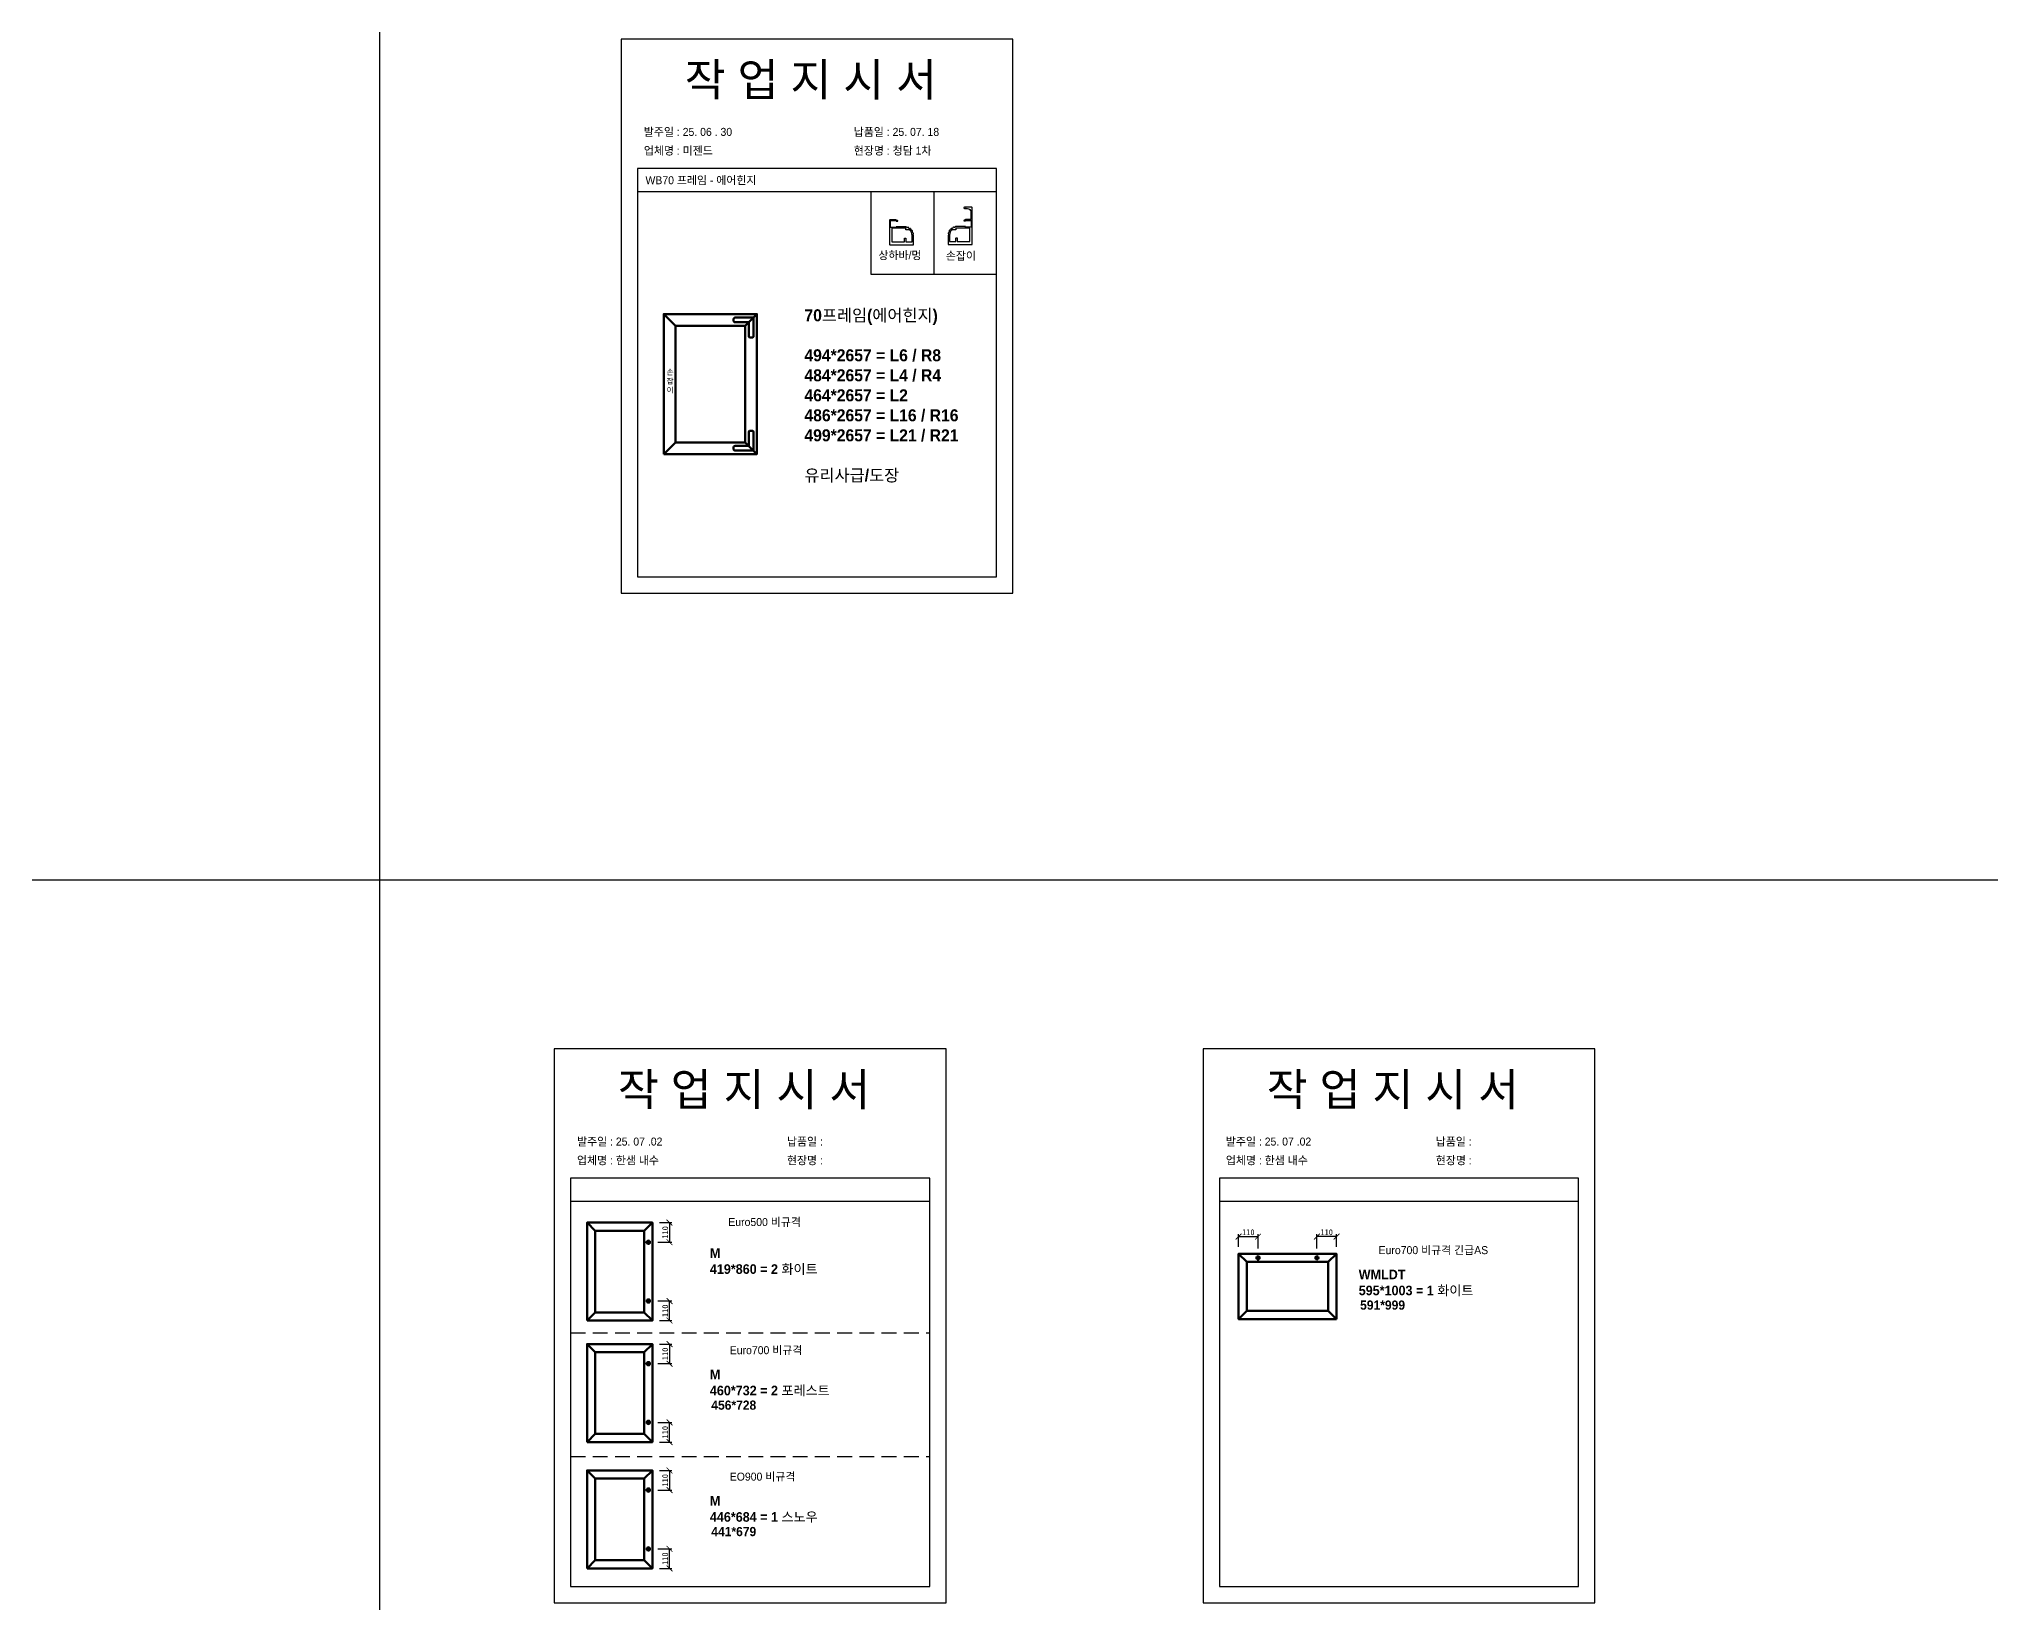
# Model space of a CAD drawing. Header units: millimetres. Extents: x -44117 to 256353, y -2095463 to 65325.
# Drawn here: x 108840 to 117208, y -177982 to -171277 of the extents above; entities that cross this region are included whole.
import ezdxf

# ---------------------------------------------------------------- set-up
doc = ezdxf.new("R2010")
doc.units = ezdxf.units.MM
doc.header["$LTSCALE"] = 10
doc.linetypes.add('HIDDEN', pattern=[9.525, 6.35, -3.175])
doc.layers.add('Layer1', color=7, linetype='Continuous', lineweight=70)
doc.dimstyles.new('ISO-25', dxfattribs={"dimtxt": 2.5, "dimasz": 2.5, "dimexe": 1, "dimexo": 1, "dimtad": 1, "dimtxsty": 'Standard', "dimblk": 'ARCHTICK', "dimcen": 2.5, "dimadec": 0, "dimazin": 0, "dimtfac": 1, "dimtmove": 0, "dimatfit": 3, "dimfxl": 0, "dimarcsym": 0})

# ---------------------------------------------------------------- blocks, each defined once
blk = doc.blocks.new('_ArchTick')
at = {"color": 0, "linetype": 'ByBlock', "const_width": 0.15}
blk.add_lwpolyline([(-0.5, -0.5), (0.5, 0.5)], dxfattribs=at)
blk = doc.blocks.new('*D2901')
at = {"color": 0, "lineweight": -2}
for p, q in [((111492.3, -176687.3), (111552.7, -176687.3)), ((111542.7, -176771.3), (111542.7, -176687.3)), ((111499.3, -176771.3), (111552.7, -176771.3))]:
    blk.add_line(p, q, dxfattribs=at)
at = {"layer": 'Defpoints', "color": 0}
for p in [(111462.3, -176687.3), (111542.7, -176687.3), (111469.3, -176771.3)]:
    blk.add_point(p, dxfattribs=at)
at = {"color": 0, "lineweight": -2, "xscale": 25, "yscale": 25, "zscale": 25}
for p, rotation in [((111542.7, -176687.3), 90), ((111542.7, -176771.3), 270)]:
    blk.add_blockref('_ArchTick', p, dxfattribs=dict(at, rotation=rotation))
at = {"color": 0, "insert": (111524, -176729.3), "char_height": 25, "attachment_point": 5, "rotation": 90}
blk.add_mtext('110', dxfattribs=at)
blk = doc.blocks.new('*D2902')
at = {"color": 0, "lineweight": -2}
for p, q in [((111499.3, -176351.3), (111552.7, -176351.3)), ((111542.7, -176351.3), (111542.7, -176435.3)), ((111492.3, -176435.3), (111552.7, -176435.3))]:
    blk.add_line(p, q, dxfattribs=at)
at = {"layer": 'Defpoints', "color": 0}
for p in [(111469.3, -176351.3), (111462.3, -176435.3), (111542.7, -176435.3)]:
    blk.add_point(p, dxfattribs=at)
at = {"color": 0, "lineweight": -2, "xscale": 25, "yscale": 25, "zscale": 25}
for p, rotation in [((111542.7, -176351.3), 90), ((111542.7, -176435.3), 270)]:
    blk.add_blockref('_ArchTick', p, dxfattribs=dict(at, rotation=rotation))
at = {"color": 0, "insert": (111524, -176393.3), "char_height": 25, "attachment_point": 5, "rotation": 90}
blk.add_mtext('110', dxfattribs=at)
blk = doc.blocks.new('*D2903')
at = {"color": 0, "lineweight": -2}
for p, q in [((111492.3, -177208), (111552.7, -177208)), ((111542.7, -177292), (111542.7, -177208)), ((111499.3, -177292), (111552.7, -177292))]:
    blk.add_line(p, q, dxfattribs=at)
at = {"layer": 'Defpoints', "color": 0}
for p in [(111462.3, -177208), (111542.7, -177208), (111469.3, -177292)]:
    blk.add_point(p, dxfattribs=at)
at = {"color": 0, "lineweight": -2, "xscale": 25, "yscale": 25, "zscale": 25}
for p, rotation in [((111542.7, -177208), 90), ((111542.7, -177292), 270)]:
    blk.add_blockref('_ArchTick', p, dxfattribs=dict(at, rotation=rotation))
at = {"color": 0, "insert": (111524, -177250), "char_height": 25, "attachment_point": 5, "rotation": 90}
blk.add_mtext('110', dxfattribs=at)
blk = doc.blocks.new('*D2904')
at = {"color": 0, "lineweight": -2}
for p, q in [((111499.3, -176872), (111552.7, -176872)), ((111542.7, -176872), (111542.7, -176956)), ((111492.3, -176956), (111552.7, -176956))]:
    blk.add_line(p, q, dxfattribs=at)
at = {"layer": 'Defpoints', "color": 0}
for p in [(111469.3, -176872), (111462.3, -176956), (111542.7, -176956)]:
    blk.add_point(p, dxfattribs=at)
at = {"color": 0, "lineweight": -2, "xscale": 25, "yscale": 25, "zscale": 25}
for p, rotation in [((111542.7, -176872), 90), ((111542.7, -176956), 270)]:
    blk.add_blockref('_ArchTick', p, dxfattribs=dict(at, rotation=rotation))
at = {"color": 0, "insert": (111524, -176914), "char_height": 25, "attachment_point": 5, "rotation": 90}
blk.add_mtext('110', dxfattribs=at)
blk = doc.blocks.new('*D2905')
at = {"color": 0, "lineweight": -2}
for p, q in [((111492.3, -177750.1), (111552.7, -177750.1)), ((111542.7, -177834.1), (111542.7, -177750.1)), ((111499.3, -177834.1), (111552.7, -177834.1))]:
    blk.add_line(p, q, dxfattribs=at)
at = {"layer": 'Defpoints', "color": 0}
for p in [(111462.3, -177750.1), (111542.7, -177750.1), (111469.3, -177834.1)]:
    blk.add_point(p, dxfattribs=at)
at = {"color": 0, "lineweight": -2, "xscale": 25, "yscale": 25, "zscale": 25}
for p, rotation in [((111542.7, -177750.1), 90), ((111542.7, -177834.1), 270)]:
    blk.add_blockref('_ArchTick', p, dxfattribs=dict(at, rotation=rotation))
at = {"color": 0, "insert": (111524, -177792.1), "char_height": 25, "attachment_point": 5, "rotation": 90}
blk.add_mtext('110', dxfattribs=at)
blk = doc.blocks.new('*D2906')
at = {"color": 0, "lineweight": -2}
for p, q in [((111499.3, -177414.1), (111552.7, -177414.1)), ((111542.7, -177414.1), (111542.7, -177498.1)), ((111492.3, -177498.1), (111552.7, -177498.1))]:
    blk.add_line(p, q, dxfattribs=at)
at = {"layer": 'Defpoints', "color": 0}
for p in [(111469.3, -177414.1), (111462.3, -177498.1), (111542.7, -177498.1)]:
    blk.add_point(p, dxfattribs=at)
at = {"color": 0, "lineweight": -2, "xscale": 25, "yscale": 25, "zscale": 25}
for p, rotation in [((111542.7, -177414.1), 90), ((111542.7, -177498.1), 270)]:
    blk.add_blockref('_ArchTick', p, dxfattribs=dict(at, rotation=rotation))
at = {"color": 0, "insert": (111524, -177456.1), "char_height": 25, "attachment_point": 5, "rotation": 90}
blk.add_mtext('110', dxfattribs=at)
blk = doc.blocks.new('*D2907')
at = {"color": 0, "lineweight": -2}
for p, q in [((114317.9, -176461.8), (114317.9, -176401.4)), ((114401.9, -176411.4), (114317.9, -176411.4)), ((114401.9, -176454.8), (114401.9, -176401.4))]:
    blk.add_line(p, q, dxfattribs=at)
at = {"layer": 'Defpoints', "color": 0}
for p in [(114317.9, -176411.4), (114317.9, -176491.8), (114401.9, -176484.8)]:
    blk.add_point(p, dxfattribs=at)
at = {"color": 0, "lineweight": -2, "xscale": 25, "yscale": 25, "zscale": 25, "rotation": 180}
blk.add_blockref('_ArchTick', (114317.9, -176411.4), dxfattribs=at)
at = {"color": 0, "lineweight": -2, "xscale": 25, "yscale": 25, "zscale": 25}
blk.add_blockref('_ArchTick', (114401.9, -176411.4), dxfattribs=at)
at = {"color": 0, "insert": (114359.9, -176392.7), "char_height": 25, "attachment_point": 5}
blk.add_mtext('110', dxfattribs=at)
blk = doc.blocks.new('*D2908')
at = {"color": 0, "lineweight": -2}
for p, q in [((113981.9, -176454.8), (113981.9, -176401.4)), ((113981.9, -176411.4), (114065.9, -176411.4)), ((114065.9, -176461.8), (114065.9, -176401.4))]:
    blk.add_line(p, q, dxfattribs=at)
at = {"layer": 'Defpoints', "color": 0}
for p in [(114065.9, -176411.4), (113981.9, -176484.8), (114065.9, -176491.8)]:
    blk.add_point(p, dxfattribs=at)
at = {"color": 0, "lineweight": -2, "xscale": 25, "yscale": 25, "zscale": 25, "rotation": 180}
blk.add_blockref('_ArchTick', (113981.9, -176411.4), dxfattribs=at)
at = {"color": 0, "lineweight": -2, "xscale": 25, "yscale": 25, "zscale": 25}
blk.add_blockref('_ArchTick', (114065.9, -176411.4), dxfattribs=at)
at = {"color": 0, "insert": (114023.9, -176392.7), "char_height": 25, "attachment_point": 5}
blk.add_mtext('110', dxfattribs=at)

msp = doc.modelspace()

# ---------------------------------------------------------------- linework, layer by layer
for p, q in [((112944.88545, -171832.57066), (111404.88545, -171832.57066)), ((112944.88545, -171932.57066), (111404.88545, -171932.57066)), ((112675.60567, -171932.57066), (112675.60567, -172285.58923)), ((112658.48428, -176161.09242), (111118.48428, -176161.09242)), ((115440.07549, -176161.09242), (113900.07549, -176161.09242)), ((112658.48428, -176261.09242), (111118.48428, -176261.09242)), ((115440.07549, -176261.09242), (113900.07549, -176261.09242))]:
    msp.add_line(p, q)
at = {"color": 1}
msp.add_line((104015.69829, -174882.1544), (196284.84516, -174882.1544), dxfattribs=at)
msp.add_line((104015.69829, -174882.1544), (196284.84516, -174882.1544), dxfattribs=at)
at = {"linetype": 'HIDDEN'}
for p, q in [((111118.48428, -176824.43792), (112658.48428, -176824.43792)), ((111118.48428, -177353.42062), (112658.48428, -177353.42062))]:
    msp.add_line(p, q, dxfattribs=at)
at = {"color": 1}
for p in [(110300.49669, 21924.9366), (110300.49669, 14161.07811), (110300.49669, 18584.38997), (110300.49669, 10820.53148), (110300.49669, 18627.87121), (110300.49669, 10864.01272), (110300.49669, 15287.32457), (110300.49669, 7523.46608), (110300.49669, 3746.75115), (110300.49669, 21924.9366), (110300.49669, 14161.07811), (110300.49669, 18584.38997), (110300.49669, 10820.53148), (110300.49669, 18627.87121), (110300.49669, 10864.01272), (110300.49669, 15287.32457), (110300.49669, 7523.46608), (110300.49669, 3746.75115), (110300.49669, 21924.9366), (110300.49669, 14161.07811), (110300.49669, 18584.38997), (110300.49669, 10820.53148), (110300.49669, 18627.87121), (110300.49669, 10864.01272), (110300.49669, 15287.32457), (110300.49669, 7523.46608), (110300.49669, 3746.75115), (110300.49669, 21924.9366), (110300.49669, 14161.07811), (110300.49669, 18584.38997), (110300.49669, 10820.53148), (110300.49669, 18627.87121), (110300.49669, 10864.01272), (110300.49669, 15287.32457), (110300.49669, 7523.46608), (110300.49669, 3746.75115), (110300.49669, 21924.9366), (110300.49669, 14161.07811), (110300.49669, 18584.38997), (110300.49669, 10820.53148), (110300.49669, 18627.87121), (110300.49669, 10864.01272), (110300.49669, 15287.32457), (110300.49669, 7523.46608), (110300.49669, 3746.75115), (110300.49669, 21924.9366), (110300.49669, 14161.07811), (110300.49669, 18584.38997), (110300.49669, 10820.53148), (110300.49669, 18627.87121), (110300.49669, 10864.01272), (110300.49669, 15287.32457), (110300.49669, 7523.46608), (110300.49669, 3746.75115), (110300.49669, 21924.9366), (110300.49669, 14161.07811), (110300.49669, 18584.38997), (110300.49669, 10820.53148), (110300.49669, 18627.87121), (110300.49669, 10864.01272), (110300.49669, 15287.32457), (110300.49669, 7523.46608), (110300.49669, 3746.75115), (110300.49669, 21924.9366), (110300.49669, 14161.07811), (110300.49669, 18584.38997), (110300.49669, 10820.53148), (110300.49669, 18627.87121), (110300.49669, 10864.01272), (110300.49669, 15287.32457), (110300.49669, 7523.46608), (110300.49669, 3746.75115), (110300.49669, 21924.9366), (110300.49669, 14161.07811), (110300.49669, 18584.38997), (110300.49669, 10820.53148), (110300.49669, 18627.87121), (110300.49669, 10864.01272), (110300.49669, 15287.32457), (110300.49669, 7523.46608), (110300.49669, 3746.75115), (110300.49669, 21924.9366), (110300.49669, 14161.07811), (110300.49669, 18584.38997), (110300.49669, 10820.53148), (110300.49669, 18627.87121), (110300.49669, 10864.01272), (110300.49669, 15287.32457), (110300.49669, 7523.46608), (110300.49669, 3746.75115), (110300.49669, 12702.87182), (110300.49669, 4939.01333), (110300.49669, 9362.32519), (110300.49669, 1598.4667), (110300.49669, 9405.80642), (110300.49669, 1641.94794), (110300.49669, 6065.25979), (110300.49669, -1698.5987), (110300.49669, -5475.31363), (110300.49669, 12702.87182), (110300.49669, 4939.01333), (110300.49669, 9362.32519), (110300.49669, 1598.4667), (110300.49669, 9405.80642), (110300.49669, 1641.94794), (110300.49669, 6065.25979), (110300.49669, -1698.5987), (110300.49669, -5475.31363), (110300.49669, 12702.87182), (110300.49669, 4939.01333), (110300.49669, 9362.32519), (110300.49669, 1598.4667), (110300.49669, 9405.80642), (110300.49669, 1641.94794), (110300.49669, 6065.25979), (110300.49669, -1698.5987), (110300.49669, -5475.31363), (110300.49669, 12702.87182), (110300.49669, 4939.01333), (110300.49669, 9362.32519), (110300.49669, 1598.4667), (110300.49669, 9405.80642), (110300.49669, 1641.94794), (110300.49669, 6065.25979), (110300.49669, -1698.5987), (110300.49669, -5475.31363), (110300.49669, 12702.87182), (110300.49669, 4939.01333), (110300.49669, 9362.32519), (110300.49669, 1598.4667), (110300.49669, 9405.80642), (110300.49669, 1641.94794), (110300.49669, 6065.25979), (110300.49669, -1698.5987), (110300.49669, -5475.31363)]:
    msp.add_xline(p, (0, 1), dxfattribs=at)
for points in [[(111334.88545, -173653.40094), (113014.88545, -173653.40094), (113014.88545, -171277.40094), (111334.88545, -171277.40094)], [(112944.88545, -171932.57066), (112406.32589, -171932.57066), (112406.32589, -172285.58923), (112944.88545, -172285.58923)], [(111048.48428, -177981.9227), (112728.48428, -177981.9227), (112728.48428, -175605.9227), (111048.48428, -175605.9227)], [(113830.07549, -177981.9227), (115510.07549, -177981.9227), (115510.07549, -175605.9227), (113830.07549, -175605.9227)]]:
    msp.add_lwpolyline(points, close=True)
for points in [[(111404.88545, -171832.57066), (111404.88545, -173583.40094), (112944.88545, -173583.40094), (112944.88545, -171832.57066)], [(111118.48428, -176161.09242), (111118.48428, -177911.9227), (112658.48428, -177911.9227), (112658.48428, -176161.09242)], [(113900.07549, -176161.09242), (113900.07549, -177911.9227), (115440.07549, -177911.9227), (115440.07549, -176161.09242)]]:
    msp.add_lwpolyline(points)
at = {"color": 7}
for points in [[(112813.49858, -172003.39241, 0.2301863539), (112815.59717, -172003.39241, -0.2466321039), (112817.45697, -172003.37056, 0.118515719), (112818.54787, -172003.63282), (112820.57571, -172003.63282, -0.4173893777), (112834.64647, -172017.55201), (112834.64647, -172050.83932), (112812.84409, -172050.83932), (112805.47992, -172054.89667, 0.855700792), (112805.84647, -172057.23932), (112810.64647, -172057.23932, 0.4142135624), (112811.84647, -172056.03932), (112811.84647, -172055.63932, -0.4142135624), (112812.64647, -172054.83932), (112834.64647, -172054.83932, -0.4142135624), (112835.84647, -172056.03932), (112835.84647, -172082.43932, -0.4142135624), (112834.64647, -172083.63932), (112812.64647, -172083.63932, -0.4142135624), (112811.84647, -172082.83932), (112811.84647, -172082.43932, 0.4142135624), (112810.64647, -172081.23932), (112773.4566, -172081.23932, 0.0308511276), (112768.92826, -172081.519, 0.4241230691), (112767.8907, -172082.8976, -0.4043730092), (112766.93304, -172084.26354, 0.022416536), (112763.93525, -172084.98325, -0.4043730092), (112762.46184, -172084.20095, 0.424123069), (112760.9115, -172083.44365, 0.022416536), (112757.86449, -172084.70576, 0.4241230691), (112757.30372, -172086.33751, -0.4043730092), (112756.81503, -172087.93254, 0.022416536), (112754.18637, -172089.54338, -0.4043730092), (112752.54333, -172089.25468, 0.424123069), (112750.83485, -172089.01353, 0.022416536), (112748.32699, -172091.15545, 0.4241230691), (112748.2979, -172092.88062, -0.4043730092), (112748.32602, -172094.5486, 0.022416536), (112746.3238, -172096.8929, -0.4043730092), (112744.67196, -172097.12606, 0.424123069), (112742.97257, -172097.42466, 0.022416536), (112741.24934, -172100.23672, 0.4241230691), (112741.75479, -172101.88644, -0.4043730092), (112742.29697, -172103.46409, 0.022416536), (112741.11717, -172106.31238, -0.4043730092), (112739.61823, -172107.04457, 0.4241230691), (112738.09429, -172107.8537, 0.022416536), (112737.32437, -172111.06063, 0.424123069), (112738.31487, -172112.47342, -0.4043730092), (112739.31803, -172113.80631, 0.022416536), (112739.07615, -172116.87977, -0.4043730092), (112737.87683, -172118.03932), (112737.8566, -172118.03932, 0.4142135624), (112736.6566, -172119.23932), (112736.6566, -172156.03282, 0.4142135624), (112738.6566, -172158.03282), (112838.64647, -172158.03282, 0.4142135624), (112840.64647, -172156.03282), (112840.64647, -172000.83282, 0.4142135624), (112838.64647, -171998.83282), (112806.64647, -171998.83282, 0.4142135624), (112804.64647, -172000.83282), (112804.64647, -172001.63282, 0.4142135624), (112806.64647, -172003.63282, 0.1244779229), (112807.59717, -172003.39241, -0.2466321039), (112809.45697, -172003.37056, 0.2404082058), (112811.63878, -172003.37056, -0.2466321039), (112813.49858, -172003.39241)], [(112769.84647, -172087.63932), (112769.84647, -172094.83932), (112753.81175, -172094.83932, 0.2205202393), (112743.0566, -172118.03932), (112743.0566, -172146.03932), (112770.64647, -172146.03932), (112770.64647, -172130.83932, -0.4142135624), (112771.44647, -172130.03932), (112775.04647, -172130.03932, -0.4142135624), (112775.84647, -172130.83932), (112775.84647, -172146.03932), (112830.64647, -172146.03932), (112830.64647, -172087.63932), (112769.84647, -172087.63932)], [(112769.84647, -172087.63932), (112769.84647, -172094.83932), (112753.81175, -172094.83932, 0.2205202393), (112743.0566, -172118.03932), (112743.0566, -172146.03932), (112770.64647, -172146.03932), (112770.64647, -172130.83932, -0.4142135624), (112771.44647, -172130.03932), (112775.04647, -172130.03932, -0.4142135624), (112775.84647, -172130.83932), (112775.84647, -172146.03932), (112830.64647, -172146.03932), (112830.64647, -172087.63932), (112769.84647, -172087.63932)]]:
    msp.add_lwpolyline(points, format="xyb", close=True, dxfattribs=at)
for points in [[(112487.2464, -172159.13596), (112587.23627, -172159.13596, 0.4142135624), (112589.23627, -172157.13596), (112589.23627, -172120.34246, 0.4142135624), (112588.03627, -172119.14246), (112588.01604, -172119.14246, -0.4043730092), (112586.81672, -172117.98291, 0.022416536), (112586.57483, -172114.90944, -0.4043730092), (112587.57799, -172113.57656, 0.424123069), (112588.56849, -172112.16376, 0.022416536), (112587.79858, -172108.95683, 0.424123069), (112586.27464, -172108.1477, -0.4043730092), (112584.7757, -172107.41552, 0.022416536), (112583.5959, -172104.56723, -0.4043730092), (112584.13807, -172102.98958, 0.424123069), (112584.64352, -172101.33985, 0.022416536), (112582.92029, -172098.5278, 0.424123069), (112581.22091, -172098.22919, -0.4043730092), (112579.56907, -172097.99604, 0.022416536), (112577.56684, -172095.65173, -0.4043730092), (112577.59496, -172093.98376, 0.4241230691), (112577.56588, -172092.25859, 0.022416536), (112575.05802, -172090.11667, 0.424123069), (112573.34953, -172090.35782, -0.4043730092), (112571.70649, -172090.64652, 0.022416536), (112569.07783, -172089.03568, -0.4043730092), (112568.58915, -172087.44065, 0.424123069), (112568.02838, -172085.8089, 0.022416536), (112564.98137, -172084.54679, 0.4241230691), (112563.43102, -172085.30409, -0.4043730092), (112561.95761, -172086.08638, 0.022416536), (112558.95983, -172085.36668, -0.4043730092), (112558.00217, -172084.00073, 0.424123069), (112556.96461, -172082.62213, 0.0308511276), (112552.43627, -172082.34246), (112515.2464, -172082.34246, 0.4142135624), (112514.0464, -172083.54246), (112514.0464, -172083.94246, -0.4142135624), (112513.2464, -172084.74246), (112491.2464, -172084.74246, -0.4142135624), (112490.0464, -172083.54246), (112490.0464, -172057.14246, -0.4142135624), (112491.2464, -172055.94246), (112513.2464, -172055.94246, -0.4142135624), (112514.0464, -172056.74246), (112514.0464, -172057.14246, 0.4142135624), (112515.2464, -172058.34246), (112520.0464, -172058.34246, 0.855700792), (112520.41294, -172055.99981), (112513.04878, -172051.94246), (112489.2464, -172051.94246, 0.4142135624), (112485.2464, -172055.94246), (112485.2464, -172157.13596, 0.4142135623), (112487.2464, -172159.13596)], [(112556.0464, -172095.94246), (112556.0464, -172088.74246), (112495.2464, -172088.74246), (112495.2464, -172147.14246), (112550.0464, -172147.14246), (112550.0464, -172131.94246, -0.4142135624), (112550.8464, -172131.14246), (112554.4464, -172131.14246, -0.4142135624), (112555.2464, -172131.94246), (112555.2464, -172147.14246), (112582.83627, -172147.14246), (112582.83627, -172119.14246, 0.2205202393), (112572.08111, -172095.94246), (112556.0464, -172095.94246)]]:
    msp.add_lwpolyline(points, format="xyb", close=True)
at = {"layer": 'Layer1'}
for p, q in [((111567.58728, -172506.68846), (111517.58728, -172456.68846)), ((111867.58728, -172506.68846), (111917.58728, -172456.68846)), ((111917.58728, -172456.68846), (111867.58728, -172506.68846)), ((111567.58728, -173006.68846), (111517.58728, -173056.68846)), ((111917.58728, -173056.68846), (111867.58728, -173006.68846)), ((111224.31336, -176386.34732), (111189.31336, -176351.34732)), ((111434.31336, -176386.34732), (111469.31336, -176351.34732)), ((111451.81336, -176424.84732), (111451.81336, -176445.84732)), ((114016.89269, -176519.827), (113981.89269, -176484.827)), ((114055.39269, -176502.327), (114076.39269, -176502.327)), ((114307.39269, -176502.327), (114328.39269, -176502.327)), ((114317.89269, -176491.827), (114317.89269, -176512.827)), ((114401.89269, -176484.827), (114366.89269, -176519.827)), ((111462.31336, -176687.34732), (111441.31336, -176687.34732)), ((111451.81336, -176676.84732), (111451.81336, -176697.84732)), ((114016.89269, -176729.827), (113981.89269, -176764.827)), ((114366.89269, -176729.827), (114401.89269, -176764.827)), ((111224.31336, -176736.34732), (111189.31336, -176771.34732)), ((111469.31336, -176771.34732), (111434.31336, -176736.34732)), ((111224.31336, -176907.01344), (111189.31336, -176872.01344)), ((111434.31336, -176907.01344), (111469.31336, -176872.01344)), ((111451.81336, -176945.51344), (111451.81336, -176966.51344)), ((111462.31336, -177208.01344), (111441.31336, -177208.01344)), ((111451.81336, -177197.51344), (111451.81336, -177218.51344)), ((111224.31336, -177257.01344), (111189.31336, -177292.01344)), ((111469.31336, -177292.01344), (111434.31336, -177257.01344)), ((111224.31336, -177449.05471), (111189.31336, -177414.05471)), ((111434.31336, -177449.05471), (111469.31336, -177414.05471)), ((111451.81336, -177487.55471), (111451.81336, -177508.55471)), ((111224.31336, -177799.05471), (111189.31336, -177834.05471)), ((111469.31336, -177834.05471), (111434.31336, -177799.05471)), ((111462.31336, -177750.05471), (111441.31336, -177750.05471)), ((111451.81336, -177739.55471), (111451.81336, -177760.55471))]:
    msp.add_line(p, q, dxfattribs=at)
for points in [[(111517.58728, -173056.68846), (111917.58728, -173056.68846), (111917.58728, -172456.68846), (111517.58728, -172456.68846)], [(111567.58728, -173006.68846), (111867.58728, -173006.68846), (111867.58728, -172506.68846), (111567.58728, -172506.68846)], [(111189.31336, -176771.34732), (111469.31336, -176771.34732), (111469.31336, -176351.34732), (111189.31336, -176351.34732)], [(111224.31336, -176736.34732), (111434.31336, -176736.34732), (111434.31336, -176386.34732), (111224.31336, -176386.34732)], [(111462.31336, -176435.34732), (111441.31336, -176435.34732)], [(114401.89269, -176764.827), (114401.89269, -176484.827), (113981.89269, -176484.827), (113981.89269, -176764.827)], [(114366.89269, -176729.827), (114366.89269, -176519.827), (114016.89269, -176519.827), (114016.89269, -176729.827)], [(114065.89269, -176491.827), (114065.89269, -176512.827)], [(111189.31336, -177292.01344), (111469.31336, -177292.01344), (111469.31336, -176872.01344), (111189.31336, -176872.01344)], [(111224.31336, -177257.01344), (111434.31336, -177257.01344), (111434.31336, -176907.01344), (111224.31336, -176907.01344)], [(111462.31336, -176956.01344), (111441.31336, -176956.01344)], [(111189.31336, -177834.05471), (111469.31336, -177834.05471), (111469.31336, -177414.05471), (111189.31336, -177414.05471)], [(111224.31336, -177799.05471), (111434.31336, -177799.05471), (111434.31336, -177449.05471), (111224.31336, -177449.05471)], [(111462.31336, -177498.05471), (111441.31336, -177498.05471)]]:
    msp.add_lwpolyline(points, close=True, dxfattribs=at)
for points in [[(111897.58728, -172556.68846), (111887.58728, -172556.68846, -0.4142135624), (111882.58728, -172551.68846), (111882.58728, -172491.68846), (111822.58728, -172491.68846, -0.4142135624), (111817.58728, -172486.68846), (111817.58728, -172476.68846, -0.4142135624), (111822.58728, -172471.68846), (111902.58728, -172471.68846), (111902.58728, -172551.68846, -0.4142135624)], [(111897.58728, -172956.68846), (111887.58728, -172956.68846, 0.4142135624), (111882.58728, -172961.68846), (111882.58728, -173021.68846), (111822.58728, -173021.68846, 0.4142135624), (111817.58728, -173026.68846), (111817.58728, -173036.68846, 0.4142135624), (111822.58728, -173041.68846), (111902.58728, -173041.68846), (111902.58728, -172961.68846, 0.4142135624)]]:
    msp.add_lwpolyline(points, format="xyb", close=True, dxfattribs=at)
for centre in [(111451.81336, -176435.34732), (114065.89269, -176502.327), (114317.89269, -176502.327), (111451.81336, -176687.34732), (111451.81336, -176956.01344), (111451.81336, -177208.01344), (111451.81336, -177498.05471), (111451.81336, -177750.05471)]:
    msp.add_circle(centre, 7, dxfattribs=at)

# ---------------------------------------------------------------- texts
at = {"attachment_point": 1}
for s, width, gutter_width, heights, insert, char_height in [('{\\fGulim|b0|i0|c129|p50;작 업 지 시 서}', 3307.3198183, 12.5, [-155.84554], (111607.69206, -171381.56345), 140), ('{\\fGulim|b0|i0|c129|p50;발주일 : 25. 06 . 30}', 3307.3198183, 12.5, [34.50412], (111432.4827, -171658.28387), 34.3), ('{\\fGulim|b0|i0|c129|p50;납품일 : 25. 07. 18}', 3307.3198183, 12.5, [-37.67976], (112332.46068, -171658.28387), 34.3), ('{\\fGulim|b0|i0|c129|p50;업체명 : 미젠드}', 3307.3198183, 12.5, [33.33016], (111432.4827, -171738.94005), 34.3), ('{\\fGulim|b0|i0|c129|p50;현장명 : 청담 1차}', 3307.3198183, 12.5, [-38.2735], (112332.46068, -171738.94005), 34.3), ('{\\fGulim|b0|i0|c129|p50;WB70 프레임 - 에어힌지}', 3307.3198183, 12.5, [-38.22783], (111439.5249, -171865.60615), 34.3), ('{\\fGulim|b0|i0|c129|p50;상하바/멍}', 3307.3198183, 12.5, [-41.60759], (112438.05323, -172187.13211), 34.3), ('{\\fGulim|b0|i0|c129|p50;손잡이}', 3307.3198183, 12.5, [-38.18216], (112727.12837, -172189.61887), 34.3), ('{\\fGulim|b1|i0|c129|p50;70프레임(에어힌지)\\P\\P494*2657 = L6 / R8\\P484*2657 = L4 / R4\\P464*2657 = L2 \\P486*2657 = L16 / R16\\P499*2657 = L21 / R21\\P\\P유리사급/도장}', 3307.3198183, 12.5, [-773.17917], (112121.03721, -172435.94351), 51.45), ('{\\fGulim|b0|i0|c129|p50;손\\P잡\\P이}', 291.2862081, 12.5, [-105.28252], (111530.02759, -172693.49353), 23.205), ('{\\fGulim|b0|i0|c129|p50;작 업 지 시 서}', 3307.3198183, 12.5, [-155.84554], (111321.29088, -175710.08521), 140), ('{\\fGulim|b0|i0|c129|p50;작 업 지 시 서}', 3307.3198183, 12.5, [-155.84554], (114102.8821, -175710.08521), 140), ('{\\fGulim|b0|i0|c129|p50;업체명 : 한샘 내수}', 3307.3198183, 12.5, [36.11279], (111146.08153, -176067.46181), 34.3), ('{\\fGulim|b0|i0|c129|p50;발주일 : 25. 07 .02}', 3307.3198183, 12.5, [34.50412], (111146.08153, -175986.80563), 34.3), ('{\\fGulim|b0|i0|c129|p50;현장명 : }', 3307.3198183, 12.5, [-38.2735], (112046.05951, -176067.46181), 34.3), ('{\\fGulim|b0|i0|c129|p50;납품일 :}', 3307.3198183, 12.5, [-37.67976], (112046.05951, -175986.80563), 34.3), ('{\\fGulim|b0|i0|c129|p50;업체명 : 한샘 내수}', 3307.3198183, 12.5, [36.11279], (113927.67274, -176067.46181), 34.3), ('{\\fGulim|b0|i0|c129|p50;발주일 : 25. 07 .02}', 3307.3198183, 12.5, [34.50412], (113927.67274, -175986.80563), 34.3), ('{\\fGulim|b0|i0|c129|p50;현장명 : }', 3307.3198183, 12.5, [-38.2735], (114827.65073, -176067.46181), 34.3), ('{\\fGulim|b0|i0|c129|p50;납품일 :}', 3307.3198183, 12.5, [-37.67976], (114827.65073, -175986.80563), 34.3), ('{\\fGulim|b0|i0|c129|p50;Euro500 비규격}', 3307.3198183, 12.5, [-38.22783], (111794.61352, -176331.77867), 34.3), ('{\\fGulim|b1|i0|c129|p50;M \\P419*860 = 2 화이트}', 2645.8558546, 10, [-114.44222], (111715.64268, -176461.29644), 41.16), ('{\\fGulim|b0|i0|c129|p50;Euro700 비규격 긴급AS}', 3307.3198183, 12.5, [-38.22783], (114582.50637, -176452.27534), 34.3), ('{\\fGulim|b1|i0|c129|p50;WMLDT\\P595*1003 = 1 화이트}', 2645.8558546, 10, [-114.49667], (114497.2339, -176553.05766), 41.16), ('{\\fGulim|b0|i0|c129|p50;Euro700 비규격}', 3307.3198183, 12.5, [-38.22783], (111800.91516, -176881.18024), 34.3), ('{\\fGulim|b1|i0|c129|p50;M \\P460*732 = 2 포레스트}', 2645.8558546, 10, [-114.49667], (111715.64268, -176981.96256), 41.16), ('{\\fGulim|b0|i0|c129|p50;EO900 비규격}', 3307.3198183, 12.5, [34.41534], (111800.91516, -177423.2215), 34.3), ('{\\fGulim|b1|i0|c129|p50;M \\P446*684 = 1 스노우}', 2645.8558546, 10, [-113.73444], (111715.64268, -177524.00382), 41.16)]:
    msp.add_mtext_dynamic_manual_height_columns(s, width=width, gutter_width=gutter_width, heights=heights, dxfattribs=dict(at, insert=insert, char_height=char_height))
at = {"color": 1, "char_height": 39.5136, "attachment_point": 1}
for s, heights, insert in [('{\\fGulim|b1|i0|c129|p50;591*999}', [-40.6112], (114503.29008, -176685.15782)), ('{\\fGulim|b1|i0|c129|p50;456*728}', [-40.6112], (111721.69886, -177114.06272)), ('{\\fGulim|b1|i0|c129|p50;441*679}', [40.6112], (111721.69886, -177656.10398))]:
    msp.add_mtext_dynamic_manual_height_columns(s, width=2540.0216204, gutter_width=9.6, heights=heights, dxfattribs=dict(at, insert=insert))

# ---------------------------------------------------------------- dimensions: what is measured, and where the dimension line sits
for base, p1, p2, angle, picture, middle in [((111542.70508, -176435.34732), (111469.31336, -176351.34732), (111462.31336, -176435.34732), 90, '*D2902', (111523.95508, -176393.34732)), ((114065.89269, -176411.43528), (113981.89269, -176484.827), (114065.89269, -176491.827), 180, '*D2908', (114023.89269, -176392.68528)), ((114317.89269, -176411.43528), (114401.89269, -176484.827), (114317.89269, -176491.827), 180, '*D2907', (114359.89269, -176392.68528)), ((111542.70508, -176687.34732), (111469.31336, -176771.34732), (111462.31336, -176687.34732), 90, '*D2901', (111523.95508, -176729.34732)), ((111542.70508, -176956.01344), (111469.31336, -176872.01344), (111462.31336, -176956.01344), 90, '*D2904', (111523.95508, -176914.01344)), ((111542.70508, -177208.01344), (111469.31336, -177292.01344), (111462.31336, -177208.01344), 90, '*D2903', (111523.95508, -177250.01344)), ((111542.70508, -177498.05471), (111469.31336, -177414.05471), (111462.31336, -177498.05471), 90, '*D2906', (111523.95508, -177456.05471)), ((111542.70508, -177750.05471), (111469.31336, -177834.05471), (111462.31336, -177750.05471), 90, '*D2905', (111523.95508, -177792.05471))]:
    dim = msp.add_linear_dim(base=base, p1=p1, p2=p2, angle=angle, text='110', dimstyle='ISO-25', override={"dimscale": 10, "dimexo": 3, "dimtxsty": 'Standard'})
    dim.commit()
    dim.dimension.update_dxf_attribs({"geometry": picture, "text_midpoint": middle})

doc.saveas('drawing.dxf')
